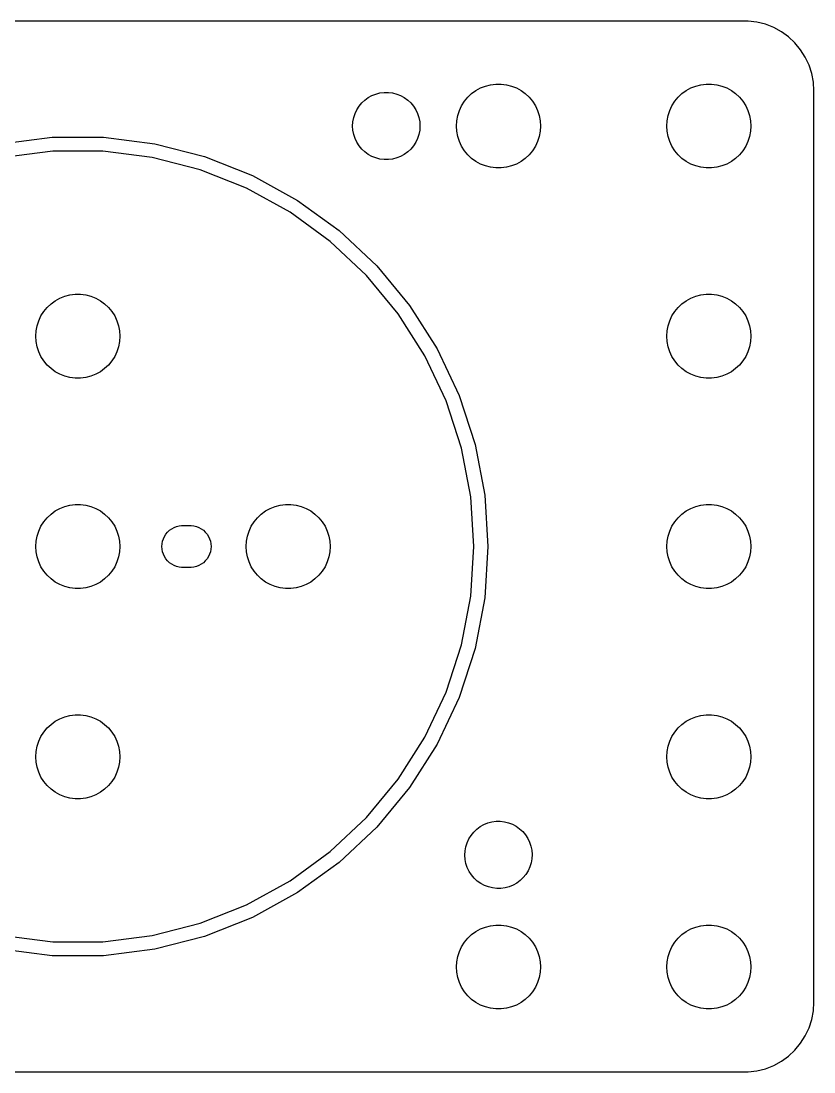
# Model space of a CAD drawing. Header units: metres. Extents: x -52 to 52, y -37 to 289.
# Drawn here: x -4 to 52.5, y -37.5 to 37.5 of the extents above; entities that cross this region are included whole.
import ezdxf

# ---------------------------------------------------------------- set-up
doc = ezdxf.new("R2010")
doc.units = ezdxf.units.M

msp = doc.modelspace()

# ---------------------------------------------------------------- linework, layer by layer
for p, q in [((47.8139, 37.4901), (-47.8139, 37.4901)), ((48.4369, 37.4114), (47.8139, 37.4901)), ((49.0451, 37.2553), (48.4369, 37.4114)), ((49.6289, 37.0241), (49.0451, 37.2553)), ((50.1791, 36.7216), (49.6289, 37.0241)), ((50.6871, 36.3526), (50.1791, 36.7216)), ((51.1448, 35.9227), (50.6871, 36.3526)), ((51.5451, 35.4389), (51.1448, 35.9227)), ((51.8815, 34.9088), (51.5451, 35.4389)), ((52.1489, 34.3406), (51.8815, 34.9088)), ((52.3429, 33.7434), (52.1489, 34.3406)), ((52.4606, 33.1267), (52.3429, 33.7434)), ((29.4379, 32.9469), (29.8116, 32.9941)), ((29.8116, 32.9941), (30.1884, 32.9941)), ((30.1884, 32.9941), (30.5621, 32.9469)), ((44.4379, 32.9469), (44.8116, 32.9941)), ((44.8116, 32.9941), (45.1884, 32.9941)), ((45.1884, 32.9941), (45.5621, 32.9469)), ((52.5, 32.5), (52.4606, 33.1267)), ((20.9781, 32.1716), (21.2583, 32.2825)), ((21.2583, 32.2825), (21.5503, 32.3575)), ((21.5503, 32.3575), (21.8493, 32.3953)), ((21.8493, 32.3953), (22.1507, 32.3953)), ((22.1507, 32.3953), (22.4497, 32.3575)), ((22.4497, 32.3575), (22.7416, 32.2825)), ((22.7416, 32.2825), (23.0219, 32.1716)), ((27.8131, 32.0536), (28.0877, 32.3115)), ((28.0877, 32.3115), (28.3925, 32.533)), ((28.3925, 32.533), (28.7227, 32.7145)), ((28.7227, 32.7145), (29.0729, 32.8532)), ((29.0729, 32.8532), (29.4379, 32.9469)), ((30.5621, 32.9469), (30.927, 32.8532)), ((30.927, 32.8532), (31.2773, 32.7145)), ((31.2773, 32.7145), (31.6075, 32.533)), ((31.6075, 32.533), (31.9123, 32.3115)), ((31.9123, 32.3115), (32.1869, 32.0536)), ((42.8131, 32.0536), (43.0877, 32.3115)), ((43.0877, 32.3115), (43.3925, 32.533)), ((43.3925, 32.533), (43.7227, 32.7145)), ((43.7227, 32.7145), (44.0729, 32.8532)), ((44.0729, 32.8532), (44.4379, 32.9469)), ((45.5621, 32.9469), (45.927, 32.8532)), ((45.927, 32.8532), (46.2773, 32.7145)), ((46.2773, 32.7145), (46.6075, 32.533)), ((46.6075, 32.533), (46.9123, 32.3115)), ((46.9123, 32.3115), (47.1869, 32.0536)), ((52.5, -32.5), (52.5, 32.5)), ((20.0583, 31.4107), (20.2505, 31.6429)), ((20.2505, 31.6429), (20.4702, 31.8492)), ((20.4702, 31.8492), (20.714, 32.0264)), ((20.714, 32.0264), (20.9781, 32.1716)), ((23.0219, 32.1716), (23.286, 32.0264)), ((23.286, 32.0264), (23.5298, 31.8492)), ((23.5298, 31.8492), (23.7495, 31.6429)), ((23.7495, 31.6429), (23.9416, 31.4107)), ((27.3711, 31.4453), (27.5729, 31.7634)), ((27.5729, 31.7634), (27.8131, 32.0536)), ((32.1869, 32.0536), (32.427, 31.7634)), ((32.427, 31.7634), (32.6289, 31.4453)), ((42.3711, 31.4453), (42.5729, 31.7634)), ((42.5729, 31.7634), (42.8131, 32.0536)), ((47.1869, 32.0536), (47.427, 31.7634)), ((47.427, 31.7634), (47.6289, 31.4453)), ((19.6754, 30.5968), (19.7685, 30.8835)), ((19.7685, 30.8835), (19.8969, 31.1562)), ((19.8969, 31.1562), (20.0583, 31.4107)), ((23.9416, 31.4107), (24.1031, 31.1562)), ((24.1031, 31.1562), (24.2315, 30.8835)), ((24.2315, 30.8835), (24.3246, 30.5968)), ((27.0237, 30.376), (27.0942, 30.7461)), ((27.0942, 30.7461), (27.2107, 31.1044)), ((27.2107, 31.1044), (27.3711, 31.4453)), ((32.6289, 31.4453), (32.7893, 31.1044)), ((32.7893, 31.1044), (32.9057, 30.7461)), ((32.9057, 30.7461), (32.9763, 30.376)), ((42.0237, 30.376), (42.0942, 30.7461)), ((42.0942, 30.7461), (42.2107, 31.1044)), ((42.2107, 31.1044), (42.3711, 31.4453)), ((47.6289, 31.4453), (47.7893, 31.1044)), ((47.7893, 31.1044), (47.9057, 30.7461)), ((47.9057, 30.7461), (47.9763, 30.376)), ((19.6, 30), (19.6189, 30.3008)), ((19.6189, 29.6992), (19.6, 30)), ((19.6189, 30.3008), (19.6754, 30.5968)), ((24.3246, 30.5968), (24.3811, 30.3008)), ((24.3811, 30.3008), (24.4, 30)), ((24.4, 30), (24.3811, 29.6992)), ((27, 30), (27.0237, 30.376)), ((27.0237, 29.624), (27, 30)), ((32.9763, 30.376), (33, 30)), ((33, 30), (32.9763, 29.624)), ((42, 30), (42.0237, 30.376)), ((42.0237, 29.624), (42, 30)), ((47.9763, 30.376), (48, 30)), ((48, 30), (47.9763, 29.624)), ((19.6754, 29.4031), (19.6189, 29.6992)), ((19.7685, 29.1165), (19.6754, 29.4031)), ((24.3246, 29.4031), (24.2315, 29.1165)), ((24.3811, 29.6992), (24.3246, 29.4031)), ((27.0942, 29.2539), (27.0237, 29.624)), ((27.2107, 28.8956), (27.0942, 29.2539)), ((32.9057, 29.2539), (32.7893, 28.8956)), ((32.9763, 29.624), (32.9057, 29.2539)), ((42.0942, 29.2539), (42.0237, 29.624)), ((42.2107, 28.8956), (42.0942, 29.2539)), ((47.9057, 29.2539), (47.7893, 28.8956)), ((47.9763, 29.624), (47.9057, 29.2539)), ((-5.4809, 28.7319), (-1.83661, 29.1923)), ((-1.83661, 29.1923), (1.83661, 29.1923)), ((1.83661, 29.1923), (5.4809, 28.7319)), ((5.4809, 28.7319), (9.03874, 27.8184)), ((19.8969, 28.8438), (19.7685, 29.1165)), ((20.0583, 28.5893), (19.8969, 28.8438)), ((20.2505, 28.3571), (20.0583, 28.5893)), ((23.9416, 28.5893), (23.7495, 28.3571)), ((24.1031, 28.8438), (23.9416, 28.5893)), ((24.2315, 29.1165), (24.1031, 28.8438)), ((27.3711, 28.5547), (27.2107, 28.8956)), ((27.5729, 28.2366), (27.3711, 28.5547)), ((32.6289, 28.5547), (32.427, 28.2366)), ((32.7893, 28.8956), (32.6289, 28.5547)), ((42.3711, 28.5547), (42.2107, 28.8956)), ((42.5729, 28.2366), (42.3711, 28.5547)), ((47.6289, 28.5547), (47.427, 28.2366)), ((47.7893, 28.8956), (47.6289, 28.5547)), ((-1.77382, 28.1942), (-5.29352, 27.7496)), ((1.77382, 28.1942), (-1.77382, 28.1942)), ((5.29352, 27.7496), (1.77382, 28.1942)), ((8.72972, 26.8673), (5.29352, 27.7496)), ((9.03874, 27.8184), (12.454, 26.4662)), ((20.4702, 28.1508), (20.2505, 28.3571)), ((20.714, 27.9736), (20.4702, 28.1508)), ((20.9781, 27.8284), (20.714, 27.9736)), ((21.2583, 27.7175), (20.9781, 27.8284)), ((23.0219, 27.8284), (22.7416, 27.7175)), ((23.286, 27.9736), (23.0219, 27.8284)), ((23.5298, 28.1508), (23.286, 27.9736)), ((23.7495, 28.3571), (23.5298, 28.1508)), ((27.8131, 27.9464), (27.5729, 28.2366)), ((28.0877, 27.6884), (27.8131, 27.9464)), ((32.1869, 27.9464), (31.9123, 27.6884)), ((32.427, 28.2366), (32.1869, 27.9464)), ((42.8131, 27.9464), (42.5729, 28.2366)), ((43.0877, 27.6884), (42.8131, 27.9464)), ((47.1869, 27.9464), (46.9123, 27.6884)), ((47.427, 28.2366), (47.1869, 27.9464)), ((21.5503, 27.6425), (21.2583, 27.7175)), ((21.8493, 27.6047), (21.5503, 27.6425)), ((22.1507, 27.6047), (21.8493, 27.6047)), ((22.4497, 27.6425), (22.1507, 27.6047)), ((22.7416, 27.7175), (22.4497, 27.6425)), ((28.3925, 27.467), (28.0877, 27.6884)), ((28.7227, 27.2855), (28.3925, 27.467)), ((29.0729, 27.1468), (28.7227, 27.2855)), ((29.4379, 27.0531), (29.0729, 27.1468)), ((29.8116, 27.0059), (29.4379, 27.0531)), ((30.1884, 27.0059), (29.8116, 27.0059)), ((30.5621, 27.0531), (30.1884, 27.0059)), ((30.927, 27.1468), (30.5621, 27.0531)), ((31.2773, 27.2855), (30.927, 27.1468)), ((31.6075, 27.467), (31.2773, 27.2855)), ((31.9123, 27.6884), (31.6075, 27.467)), ((43.3925, 27.467), (43.0877, 27.6884)), ((43.7227, 27.2855), (43.3925, 27.467)), ((44.0729, 27.1468), (43.7227, 27.2855)), ((44.4379, 27.0531), (44.0729, 27.1468)), ((44.8116, 27.0059), (44.4379, 27.0531)), ((45.1884, 27.0059), (44.8116, 27.0059)), ((45.5621, 27.0531), (45.1884, 27.0059)), ((45.927, 27.1468), (45.5621, 27.0531)), ((46.2773, 27.2855), (45.927, 27.1468)), ((46.6075, 27.467), (46.2773, 27.2855)), ((46.9123, 27.6884), (46.6075, 27.467)), ((12.0283, 25.5614), (8.72972, 26.8673)), ((12.454, 26.4662), (15.6729, 24.6966)), ((15.1371, 23.8523), (12.0283, 25.5614)), ((15.6729, 24.6966), (18.6446, 22.5375)), ((18.0072, 21.767), (15.1371, 23.8523)), ((18.6446, 22.5375), (21.3223, 20.023)), ((20.5934, 19.3385), (18.0072, 21.767)), ((21.3223, 20.023), (23.6637, 17.1927)), ((22.8547, 16.6049), (20.5934, 19.3385)), ((-2.1869, 17.0536), (-1.91226, 17.3115)), ((-1.91226, 17.3115), (-1.60747, 17.533)), ((-1.60747, 17.533), (-1.27733, 17.7145)), ((-1.27733, 17.7145), (-0.92705, 17.8532)), ((-0.92705, 17.8532), (-0.56213, 17.9469)), ((-0.56213, 17.9469), (-0.18837, 17.9941)), ((-0.18837, 17.9941), (0.18837, 17.9941)), ((0.18837, 17.9941), (0.56213, 17.9469)), ((0.56213, 17.9469), (0.92705, 17.8532)), ((0.92705, 17.8532), (1.27733, 17.7145)), ((1.27733, 17.7145), (1.60747, 17.533)), ((1.60747, 17.533), (1.91226, 17.3115)), ((1.91226, 17.3115), (2.1869, 17.0536)), ((42.8131, 17.0536), (43.0877, 17.3115)), ((43.0877, 17.3115), (43.3925, 17.533)), ((43.3925, 17.533), (43.7227, 17.7145)), ((43.7227, 17.7145), (44.0729, 17.8532)), ((44.0729, 17.8532), (44.4379, 17.9469)), ((44.4379, 17.9469), (44.8116, 17.9941)), ((44.8116, 17.9941), (45.1884, 17.9941)), ((45.1884, 17.9941), (45.5621, 17.9469)), ((45.5621, 17.9469), (45.927, 17.8532)), ((45.927, 17.8532), (46.2773, 17.7145)), ((46.2773, 17.7145), (46.6075, 17.533)), ((46.6075, 17.533), (46.9123, 17.3115)), ((46.9123, 17.3115), (47.1869, 17.0536)), ((-2.62891, 16.4453), (-2.42705, 16.7634)), ((-2.42705, 16.7634), (-2.1869, 17.0536)), ((2.1869, 17.0536), (2.42705, 16.7634)), ((2.42705, 16.7634), (2.62891, 16.4453)), ((24.7557, 13.6095), (22.8547, 16.6049)), ((23.6637, 17.1927), (25.632, 14.0913)), ((42.3711, 16.4453), (42.5729, 16.7634)), ((42.5729, 16.7634), (42.8131, 17.0536)), ((47.1869, 17.0536), (47.427, 16.7634)), ((47.427, 16.7634), (47.6289, 16.4453)), ((-2.97633, 15.376), (-2.90575, 15.7461)), ((-2.90575, 15.7461), (-2.78932, 16.1044)), ((-2.78932, 16.1044), (-2.62891, 16.4453)), ((2.62891, 16.4453), (2.78932, 16.1044)), ((2.78932, 16.1044), (2.90575, 15.7461)), ((2.90575, 15.7461), (2.97633, 15.376)), ((42.0237, 15.376), (42.0942, 15.7461)), ((42.0942, 15.7461), (42.2107, 16.1044)), ((42.2107, 16.1044), (42.3711, 16.4453)), ((47.6289, 16.4453), (47.7893, 16.1044)), ((47.7893, 16.1044), (47.9057, 15.7461)), ((47.9057, 15.7461), (47.9763, 15.376)), ((-3, 15), (-2.97633, 15.376)), ((-2.97633, 14.624), (-3, 15)), ((2.97633, 15.376), (3, 15)), ((3, 15), (2.97633, 14.624)), ((42, 15), (42.0237, 15.376)), ((42.0237, 14.624), (42, 15)), ((47.9763, 15.376), (48, 15)), ((48, 15), (47.9763, 14.624)), ((-2.90575, 14.2539), (-2.97633, 14.624)), ((-2.78932, 13.8956), (-2.90575, 14.2539)), ((2.90575, 14.2539), (2.78932, 13.8956)), ((2.97633, 14.624), (2.90575, 14.2539)), ((42.0942, 14.2539), (42.0237, 14.624)), ((42.2107, 13.8956), (42.0942, 14.2539)), ((47.9057, 14.2539), (47.7893, 13.8956)), ((47.9763, 14.624), (47.9057, 14.2539)), ((-2.62891, 13.5547), (-2.78932, 13.8956)), ((-2.42705, 13.2366), (-2.62891, 13.5547)), ((2.62891, 13.5547), (2.42705, 13.2366)), ((2.78932, 13.8956), (2.62891, 13.5547)), ((26.2662, 10.3995), (24.7557, 13.6095)), ((25.632, 14.0913), (27.196, 10.7676)), ((42.3711, 13.5547), (42.2107, 13.8956)), ((42.5729, 13.2366), (42.3711, 13.5547)), ((47.6289, 13.5547), (47.427, 13.2366)), ((47.7893, 13.8956), (47.6289, 13.5547)), ((-2.1869, 12.9464), (-2.42705, 13.2366)), ((-1.91226, 12.6884), (-2.1869, 12.9464)), ((2.1869, 12.9464), (1.91226, 12.6884)), ((2.42705, 13.2366), (2.1869, 12.9464)), ((42.8131, 12.9464), (42.5729, 13.2366)), ((43.0877, 12.6884), (42.8131, 12.9464)), ((47.1869, 12.9464), (46.9123, 12.6884)), ((47.427, 13.2366), (47.1869, 12.9464)), ((-1.60747, 12.467), (-1.91226, 12.6884)), ((-1.27733, 12.2855), (-1.60747, 12.467)), ((-0.92705, 12.1468), (-1.27733, 12.2855)), ((-0.56213, 12.0531), (-0.92705, 12.1468)), ((-0.18837, 12.0059), (-0.56213, 12.0531)), ((0.18837, 12.0059), (-0.18837, 12.0059)), ((0.56213, 12.0531), (0.18837, 12.0059)), ((0.92705, 12.1468), (0.56213, 12.0531)), ((1.27733, 12.2855), (0.92705, 12.1468)), ((1.60747, 12.467), (1.27733, 12.2855)), ((1.91226, 12.6884), (1.60747, 12.467)), ((43.3925, 12.467), (43.0877, 12.6884)), ((43.7227, 12.2855), (43.3925, 12.467)), ((44.0729, 12.1468), (43.7227, 12.2855)), ((44.4379, 12.0531), (44.0729, 12.1468)), ((44.8116, 12.0059), (44.4379, 12.0531)), ((45.1884, 12.0059), (44.8116, 12.0059)), ((45.5621, 12.0531), (45.1884, 12.0059)), ((45.927, 12.1468), (45.5621, 12.0531)), ((46.2773, 12.2855), (45.927, 12.1468)), ((46.6075, 12.467), (46.2773, 12.2855)), ((46.9123, 12.6884), (46.6075, 12.467)), ((27.196, 10.7676), (28.3311, 7.27417)), ((27.3625, 7.02548), (26.2662, 10.3995)), ((28.0272, 3.54065), (27.3625, 7.02548)), ((28.3311, 7.27417), (29.0193, 3.66599)), ((28.25, 0), (28.0272, 3.54065)), ((29.0193, 3.66599), (29.25, 0)), ((-2.1869, 2.05363), (-1.91226, 2.31154)), ((-1.91226, 2.31154), (-1.60747, 2.53297)), ((-1.60747, 2.53297), (-1.27733, 2.71448)), ((-1.27733, 2.71448), (-0.92705, 2.85316)), ((-0.92705, 2.85316), (-0.56213, 2.94685)), ((-0.56213, 2.94685), (-0.18837, 2.99408)), ((-0.18837, 2.99408), (0.18837, 2.99408)), ((0.18837, 2.99408), (0.56213, 2.94685)), ((0.56213, 2.94685), (0.92705, 2.85316)), ((0.92705, 2.85316), (1.27733, 2.71448)), ((1.27733, 2.71448), (1.60747, 2.53297)), ((1.60747, 2.53297), (1.91226, 2.31154)), ((1.91226, 2.31154), (2.1869, 2.05363)), ((12.8131, 2.05363), (13.0877, 2.31154)), ((13.0877, 2.31154), (13.3925, 2.53297)), ((13.3925, 2.53297), (13.7227, 2.71448)), ((13.7227, 2.71448), (14.0729, 2.85316)), ((14.0729, 2.85316), (14.4379, 2.94685)), ((14.4379, 2.94685), (14.8116, 2.99408)), ((14.8116, 2.99408), (15.1884, 2.99408)), ((15.1884, 2.99408), (15.5621, 2.94685)), ((15.5621, 2.94685), (15.927, 2.85316)), ((15.927, 2.85316), (16.2773, 2.71448)), ((16.2773, 2.71448), (16.6075, 2.53297)), ((16.6075, 2.53297), (16.9123, 2.31154)), ((16.9123, 2.31154), (17.1869, 2.05363)), ((42.8131, 2.05363), (43.0877, 2.31154)), ((43.0877, 2.31154), (43.3925, 2.53297)), ((43.3925, 2.53297), (43.7227, 2.71448)), ((43.7227, 2.71448), (44.0729, 2.85316)), ((44.0729, 2.85316), (44.4379, 2.94685)), ((44.4379, 2.94685), (44.8116, 2.99408)), ((44.8116, 2.99408), (45.1884, 2.99408)), ((45.1884, 2.99408), (45.5621, 2.94685)), ((45.5621, 2.94685), (45.927, 2.85316)), ((45.927, 2.85316), (46.2773, 2.71448)), ((46.2773, 2.71448), (46.6075, 2.53297)), ((46.6075, 2.53297), (46.9123, 2.31154)), ((46.9123, 2.31154), (47.1869, 2.05363)), ((-2.62891, 1.44525), (-2.42705, 1.76335)), ((-2.42705, 1.76335), (-2.1869, 2.05363)), ((2.1869, 2.05363), (2.42705, 1.76335)), ((2.42705, 1.76335), (2.62891, 1.44525)), ((12.3711, 1.44525), (12.5729, 1.76335)), ((12.5729, 1.76335), (12.8131, 2.05363)), ((17.1869, 2.05363), (17.427, 1.76335)), ((17.427, 1.76335), (17.6289, 1.44525)), ((42.3711, 1.44525), (42.5729, 1.76335)), ((42.5729, 1.76335), (42.8131, 2.05363)), ((47.1869, 2.05363), (47.427, 1.76335)), ((47.427, 1.76335), (47.6289, 1.44525)), ((-2.90575, 0.74606), (-2.78932, 1.10437)), ((-2.78932, 1.10437), (-2.62891, 1.44525)), ((2.62891, 1.44525), (2.78932, 1.10437)), ((2.78932, 1.10437), (2.90575, 0.74606)), ((6.18553, 0.72263), (6.28647, 0.88167)), ((6.28647, 0.88167), (6.40654, 1.02681)), ((6.40654, 1.02681), (6.54385, 1.15576)), ((6.54385, 1.15576), (6.69626, 1.26648)), ((6.69626, 1.26648), (6.86133, 1.35724)), ((6.86133, 1.35724), (7.03647, 1.42657)), ((7.03647, 1.42657), (7.21892, 1.47342)), ((7.21892, 1.47342), (7.40581, 1.49704)), ((7.40581, 1.49704), (8.09418, 1.49704)), ((8.09418, 1.49704), (8.28107, 1.47342)), ((8.28107, 1.47342), (8.46352, 1.42657)), ((8.46352, 1.42657), (8.63866, 1.35724)), ((8.63866, 1.35724), (8.80373, 1.26648)), ((8.80373, 1.26648), (8.95613, 1.15576)), ((8.95613, 1.15576), (9.09344, 1.02681)), ((9.09344, 1.02681), (9.21352, 0.88167)), ((9.21352, 0.88167), (9.31445, 0.72263)), ((12.0942, 0.74606), (12.2107, 1.10437)), ((12.2107, 1.10437), (12.3711, 1.44525)), ((17.6289, 1.44525), (17.7893, 1.10437)), ((17.7893, 1.10437), (17.9057, 0.74606)), ((42.0942, 0.74606), (42.2107, 1.10437)), ((42.2107, 1.10437), (42.3711, 1.44525)), ((47.6289, 1.44525), (47.7893, 1.10437)), ((47.7893, 1.10437), (47.9057, 0.74606)), ((-3, 0), (-2.97633, 0.37599)), ((-2.97633, -0.37599), (-3, 0)), ((-2.97633, 0.37599), (-2.90575, 0.74606)), ((2.90575, 0.74606), (2.97633, 0.37599)), ((2.97633, 0.37599), (3, 0)), ((3, 0), (2.97633, -0.37599)), ((6, 0), (6.01183, 0.18799)), ((6.01183, -0.18799), (6, 0)), ((6.01183, 0.18799), (6.04712, 0.37303)), ((6.04712, 0.37303), (6.10533, 0.55219)), ((6.10533, 0.55219), (6.18553, 0.72263)), ((9.31445, 0.72263), (9.39465, 0.55219)), ((9.39465, 0.55219), (9.45287, 0.37303)), ((9.45287, 0.37303), (9.48816, 0.18799)), ((9.48816, 0.18799), (9.5, 0)), ((9.5, 0), (9.48816, -0.18799)), ((12, 0), (12.0237, 0.37599)), ((12.0237, -0.37599), (12, 0)), ((12.0237, 0.37599), (12.0942, 0.74606)), ((17.9057, 0.74606), (17.9763, 0.37599)), ((17.9763, 0.37599), (18, 0)), ((18, 0), (17.9763, -0.37599)), ((28.0272, -3.54065), (28.25, 0)), ((29.25, 0), (29.0193, -3.66599)), ((42, 0), (42.0237, 0.37599)), ((42.0237, -0.37599), (42, 0)), ((42.0237, 0.37599), (42.0942, 0.74606)), ((47.9057, 0.74606), (47.9763, 0.37599)), ((47.9763, 0.37599), (48, 0)), ((48, 0), (47.9763, -0.37599)), ((-2.90575, -0.74606), (-2.97633, -0.37599)), ((-2.78932, -1.10437), (-2.90575, -0.74606)), ((2.90575, -0.74606), (2.78932, -1.10437)), ((2.97633, -0.37599), (2.90575, -0.74606)), ((6.04712, -0.37303), (6.01183, -0.18799)), ((6.10533, -0.55219), (6.04712, -0.37303)), ((6.18553, -0.72263), (6.10533, -0.55219)), ((6.28647, -0.88167), (6.18553, -0.72263)), ((9.31445, -0.72263), (9.21352, -0.88167)), ((9.39465, -0.55219), (9.31445, -0.72263)), ((9.45287, -0.37303), (9.39465, -0.55219)), ((9.48816, -0.18799), (9.45287, -0.37303)), ((12.0942, -0.74606), (12.0237, -0.37599)), ((12.2107, -1.10437), (12.0942, -0.74606)), ((17.9057, -0.74606), (17.7893, -1.10437)), ((17.9763, -0.37599), (17.9057, -0.74606)), ((42.0942, -0.74606), (42.0237, -0.37599)), ((42.2107, -1.10437), (42.0942, -0.74606)), ((47.9057, -0.74606), (47.7893, -1.10437)), ((47.9763, -0.37599), (47.9057, -0.74606)), ((-2.62891, -1.44525), (-2.78932, -1.10437)), ((-2.42705, -1.76335), (-2.62891, -1.44525)), ((2.62891, -1.44525), (2.42705, -1.76335)), ((2.78932, -1.10437), (2.62891, -1.44525)), ((6.40654, -1.02681), (6.28647, -0.88167)), ((6.54385, -1.15576), (6.40654, -1.02681)), ((6.69626, -1.26648), (6.54385, -1.15576)), ((6.86133, -1.35724), (6.69626, -1.26648)), ((7.03647, -1.42657), (6.86133, -1.35724)), ((7.21892, -1.47342), (7.03647, -1.42657)), ((7.40581, -1.49704), (7.21892, -1.47342)), ((8.09418, -1.49704), (7.40581, -1.49704)), ((8.28107, -1.47342), (8.09418, -1.49704)), ((8.46352, -1.42657), (8.28107, -1.47342)), ((8.63866, -1.35724), (8.46352, -1.42657)), ((8.80373, -1.26648), (8.63866, -1.35724)), ((8.95613, -1.15576), (8.80373, -1.26648)), ((9.09344, -1.02681), (8.95613, -1.15576)), ((9.21352, -0.88167), (9.09344, -1.02681)), ((12.3711, -1.44525), (12.2107, -1.10437)), ((12.5729, -1.76335), (12.3711, -1.44525)), ((17.6289, -1.44525), (17.427, -1.76335)), ((17.7893, -1.10437), (17.6289, -1.44525)), ((42.3711, -1.44525), (42.2107, -1.10437)), ((42.5729, -1.76335), (42.3711, -1.44525)), ((47.6289, -1.44525), (47.427, -1.76335)), ((47.7893, -1.10437), (47.6289, -1.44525)), ((-2.1869, -2.05363), (-2.42705, -1.76335)), ((-1.91226, -2.31154), (-2.1869, -2.05363)), ((2.1869, -2.05363), (1.91226, -2.31154)), ((2.42705, -1.76335), (2.1869, -2.05363)), ((12.8131, -2.05363), (12.5729, -1.76335)), ((13.0877, -2.31154), (12.8131, -2.05363)), ((17.1869, -2.05363), (16.9123, -2.31154)), ((17.427, -1.76335), (17.1869, -2.05363)), ((42.8131, -2.05363), (42.5729, -1.76335)), ((43.0877, -2.31154), (42.8131, -2.05363)), ((47.1869, -2.05363), (46.9123, -2.31154)), ((47.427, -1.76335), (47.1869, -2.05363)), ((-1.60747, -2.53297), (-1.91226, -2.31154)), ((-1.27733, -2.71448), (-1.60747, -2.53297)), ((-0.92705, -2.85316), (-1.27733, -2.71448)), ((-0.56213, -2.94685), (-0.92705, -2.85316)), ((-0.18837, -2.99408), (-0.56213, -2.94685)), ((0.18837, -2.99408), (-0.18837, -2.99408)), ((0.56213, -2.94685), (0.18837, -2.99408)), ((0.92705, -2.85316), (0.56213, -2.94685)), ((1.27733, -2.71448), (0.92705, -2.85316)), ((1.60747, -2.53297), (1.27733, -2.71448)), ((1.91226, -2.31154), (1.60747, -2.53297)), ((13.3925, -2.53297), (13.0877, -2.31154)), ((13.7227, -2.71448), (13.3925, -2.53297)), ((14.0729, -2.85316), (13.7227, -2.71448)), ((14.4379, -2.94685), (14.0729, -2.85316)), ((14.8116, -2.99408), (14.4379, -2.94685)), ((15.1884, -2.99408), (14.8116, -2.99408)), ((15.5621, -2.94685), (15.1884, -2.99408)), ((15.927, -2.85316), (15.5621, -2.94685)), ((16.2773, -2.71448), (15.927, -2.85316)), ((16.6075, -2.53297), (16.2773, -2.71448)), ((16.9123, -2.31154), (16.6075, -2.53297)), ((43.3925, -2.53297), (43.0877, -2.31154)), ((43.7227, -2.71448), (43.3925, -2.53297)), ((44.0729, -2.85316), (43.7227, -2.71448)), ((44.4379, -2.94685), (44.0729, -2.85316)), ((44.8116, -2.99408), (44.4379, -2.94685)), ((45.1884, -2.99408), (44.8116, -2.99408)), ((45.5621, -2.94685), (45.1884, -2.99408)), ((45.927, -2.85316), (45.5621, -2.94685)), ((46.2773, -2.71448), (45.927, -2.85316)), ((46.6075, -2.53297), (46.2773, -2.71448)), ((46.9123, -2.31154), (46.6075, -2.53297)), ((27.3625, -7.02548), (28.0272, -3.54065)), ((29.0193, -3.66599), (28.3311, -7.27417)), ((26.2662, -10.3995), (27.3625, -7.02548)), ((28.3311, -7.27417), (27.196, -10.7676)), ((24.7557, -13.6095), (26.2662, -10.3995)), ((27.196, -10.7676), (25.632, -14.0913)), ((-2.1869, -12.9464), (-1.91226, -12.6884)), ((-1.91226, -12.6884), (-1.60747, -12.467)), ((-1.60747, -12.467), (-1.27733, -12.2855)), ((-1.27733, -12.2855), (-0.92705, -12.1468)), ((-0.92705, -12.1468), (-0.56213, -12.0531)), ((-0.56213, -12.0531), (-0.18837, -12.0059)), ((-0.18837, -12.0059), (0.18837, -12.0059)), ((0.18837, -12.0059), (0.56213, -12.0531)), ((0.56213, -12.0531), (0.92705, -12.1468)), ((0.92705, -12.1468), (1.27733, -12.2855)), ((1.27733, -12.2855), (1.60747, -12.467)), ((1.60747, -12.467), (1.91226, -12.6884)), ((1.91226, -12.6884), (2.1869, -12.9464)), ((42.8131, -12.9464), (43.0877, -12.6884)), ((43.0877, -12.6884), (43.3925, -12.467)), ((43.3925, -12.467), (43.7227, -12.2855)), ((43.7227, -12.2855), (44.0729, -12.1468)), ((44.0729, -12.1468), (44.4379, -12.0531)), ((44.4379, -12.0531), (44.8116, -12.0059)), ((44.8116, -12.0059), (45.1884, -12.0059)), ((45.1884, -12.0059), (45.5621, -12.0531)), ((45.5621, -12.0531), (45.927, -12.1468)), ((45.927, -12.1468), (46.2773, -12.2855)), ((46.2773, -12.2855), (46.6075, -12.467)), ((46.6075, -12.467), (46.9123, -12.6884)), ((46.9123, -12.6884), (47.1869, -12.9464)), ((-2.62891, -13.5547), (-2.42705, -13.2366)), ((-2.42705, -13.2366), (-2.1869, -12.9464)), ((2.1869, -12.9464), (2.42705, -13.2366)), ((2.42705, -13.2366), (2.62891, -13.5547)), ((42.3711, -13.5547), (42.5729, -13.2366)), ((42.5729, -13.2366), (42.8131, -12.9464)), ((47.1869, -12.9464), (47.427, -13.2366)), ((47.427, -13.2366), (47.6289, -13.5547)), ((-2.90575, -14.2539), (-2.78932, -13.8956)), ((-2.78932, -13.8956), (-2.62891, -13.5547)), ((2.62891, -13.5547), (2.78932, -13.8956)), ((2.78932, -13.8956), (2.90575, -14.2539)), ((22.8547, -16.6049), (24.7557, -13.6095)), ((25.632, -14.0913), (23.6637, -17.1927)), ((42.0942, -14.2539), (42.2107, -13.8956)), ((42.2107, -13.8956), (42.3711, -13.5547)), ((47.6289, -13.5547), (47.7893, -13.8956)), ((47.7893, -13.8956), (47.9057, -14.2539)), ((-3, -15), (-2.97633, -14.624)), ((-2.97633, -14.624), (-2.90575, -14.2539)), ((2.90575, -14.2539), (2.97633, -14.624)), ((2.97633, -14.624), (3, -15)), ((42, -15), (42.0237, -14.624)), ((42.0237, -14.624), (42.0942, -14.2539)), ((47.9057, -14.2539), (47.9763, -14.624)), ((47.9763, -14.624), (48, -15)), ((-2.97633, -15.376), (-3, -15)), ((-2.90575, -15.7461), (-2.97633, -15.376)), ((2.97633, -15.376), (2.90575, -15.7461)), ((3, -15), (2.97633, -15.376)), ((42.0237, -15.376), (42, -15)), ((42.0942, -15.7461), (42.0237, -15.376)), ((47.9763, -15.376), (47.9057, -15.7461)), ((48, -15), (47.9763, -15.376)), ((-2.78932, -16.1044), (-2.90575, -15.7461)), ((-2.62891, -16.4453), (-2.78932, -16.1044)), ((-2.42705, -16.7634), (-2.62891, -16.4453)), ((2.62891, -16.4453), (2.42705, -16.7634)), ((2.78932, -16.1044), (2.62891, -16.4453)), ((2.90575, -15.7461), (2.78932, -16.1044)), ((42.2107, -16.1044), (42.0942, -15.7461)), ((42.3711, -16.4453), (42.2107, -16.1044)), ((42.5729, -16.7634), (42.3711, -16.4453)), ((47.6289, -16.4453), (47.427, -16.7634)), ((47.7893, -16.1044), (47.6289, -16.4453)), ((47.9057, -15.7461), (47.7893, -16.1044)), ((-2.1869, -17.0536), (-2.42705, -16.7634)), ((-1.91226, -17.3115), (-2.1869, -17.0536)), ((2.1869, -17.0536), (1.91226, -17.3115)), ((2.42705, -16.7634), (2.1869, -17.0536)), ((20.5934, -19.3385), (22.8547, -16.6049)), ((23.6637, -17.1927), (21.3223, -20.023)), ((42.8131, -17.0536), (42.5729, -16.7634)), ((43.0877, -17.3115), (42.8131, -17.0536)), ((47.1869, -17.0536), (46.9123, -17.3115)), ((47.427, -16.7634), (47.1869, -17.0536)), ((-1.60747, -17.533), (-1.91226, -17.3115)), ((-1.27733, -17.7145), (-1.60747, -17.533)), ((-0.92705, -17.8532), (-1.27733, -17.7145)), ((-0.56213, -17.9469), (-0.92705, -17.8532)), ((-0.18837, -17.9941), (-0.56213, -17.9469)), ((0.18837, -17.9941), (-0.18837, -17.9941)), ((0.56213, -17.9469), (0.18837, -17.9941)), ((0.92705, -17.8532), (0.56213, -17.9469)), ((1.27733, -17.7145), (0.92705, -17.8532)), ((1.60747, -17.533), (1.27733, -17.7145)), ((1.91226, -17.3115), (1.60747, -17.533)), ((43.3925, -17.533), (43.0877, -17.3115)), ((43.7227, -17.7145), (43.3925, -17.533)), ((44.0729, -17.8532), (43.7227, -17.7145)), ((44.4379, -17.9469), (44.0729, -17.8532)), ((44.8116, -17.9941), (44.4379, -17.9469)), ((45.1884, -17.9941), (44.8116, -17.9941)), ((45.5621, -17.9469), (45.1884, -17.9941)), ((45.927, -17.8532), (45.5621, -17.9469)), ((46.2773, -17.7145), (45.927, -17.8532)), ((46.6075, -17.533), (46.2773, -17.7145)), ((46.9123, -17.3115), (46.6075, -17.533)), ((18.0072, -21.767), (20.5934, -19.3385)), ((21.3223, -20.023), (18.6446, -22.5375)), ((28.2334, -20.3755), (28.4509, -20.1669)), ((28.4509, -20.1669), (28.6929, -19.9872)), ((28.6929, -19.9872), (28.9554, -19.8392)), ((28.9554, -19.8392), (29.2345, -19.7253)), ((29.2345, -19.7253), (29.5256, -19.6473)), ((29.5256, -19.6473), (29.8242, -19.6064)), ((29.8242, -19.6064), (30.1256, -19.6033)), ((30.1256, -19.6033), (30.425, -19.6379)), ((30.425, -19.6379), (30.7177, -19.7098)), ((30.7177, -19.7098), (30.9991, -19.8178)), ((30.9991, -19.8178), (31.2647, -19.9603)), ((31.2647, -19.9603), (31.5104, -20.1348)), ((31.5104, -20.1348), (31.7322, -20.3389)), ((27.7594, -21.1399), (27.8849, -20.8659)), ((27.8849, -20.8659), (28.0437, -20.6097)), ((28.0437, -20.6097), (28.2334, -20.3755)), ((31.7322, -20.3389), (31.9268, -20.569)), ((31.9268, -20.569), (32.0909, -20.8218)), ((32.0909, -20.8218), (32.2221, -21.0932)), ((27.6001, -22.0251), (27.6159, -21.7242)), ((27.6159, -21.7242), (27.6693, -21.4275)), ((27.6693, -21.4275), (27.7594, -21.1399)), ((32.2221, -21.0932), (32.3182, -21.3788)), ((32.3182, -21.3788), (32.3778, -21.6743)), ((32.3778, -21.6743), (32.3999, -21.9749)), ((15.1371, -23.8523), (18.0072, -21.767)), ((27.6222, -22.3257), (27.6001, -22.0251)), ((27.6818, -22.6212), (27.6222, -22.3257)), ((32.3841, -22.2758), (32.3307, -22.5725)), ((32.3999, -21.9749), (32.3841, -22.2758)), ((18.6446, -22.5375), (15.6729, -24.6966)), ((27.7779, -22.9068), (27.6818, -22.6212)), ((27.9091, -23.1782), (27.7779, -22.9068)), ((28.0732, -23.4309), (27.9091, -23.1782)), ((32.1151, -23.1341), (31.9563, -23.3903)), ((32.2406, -22.8601), (32.1151, -23.1341)), ((32.3307, -22.5725), (32.2406, -22.8601)), ((12.0283, -25.5614), (15.1371, -23.8523)), ((28.2678, -23.6611), (28.0732, -23.4309)), ((28.4896, -23.8651), (28.2678, -23.6611)), ((28.7353, -24.0397), (28.4896, -23.8651)), ((31.5491, -23.8331), (31.3071, -24.0128)), ((31.7666, -23.6245), (31.5491, -23.8331)), ((31.9563, -23.3903), (31.7666, -23.6245)), ((15.6729, -24.6966), (12.454, -26.4662)), ((29.0009, -24.1822), (28.7353, -24.0397)), ((29.2823, -24.2902), (29.0009, -24.1822)), ((29.575, -24.3621), (29.2823, -24.2902)), ((29.8744, -24.3967), (29.575, -24.3621)), ((30.1758, -24.3936), (29.8744, -24.3967)), ((30.4744, -24.3526), (30.1758, -24.3936)), ((30.7655, -24.2746), (30.4744, -24.3526)), ((31.0445, -24.1608), (30.7655, -24.2746)), ((31.3071, -24.0128), (31.0445, -24.1608)), ((8.72972, -26.8673), (12.0283, -25.5614)), ((5.29352, -27.7496), (8.72972, -26.8673)), ((12.454, -26.4662), (9.03874, -27.8184)), ((27.8131, -27.9464), (28.0877, -27.6884)), ((28.0877, -27.6884), (28.3925, -27.467)), ((28.3925, -27.467), (28.7227, -27.2855)), ((28.7227, -27.2855), (29.0729, -27.1468)), ((29.0729, -27.1468), (29.4379, -27.0531)), ((29.4379, -27.0531), (29.8116, -27.0059)), ((29.8116, -27.0059), (30.1884, -27.0059)), ((30.1884, -27.0059), (30.5621, -27.0531)), ((30.5621, -27.0531), (30.927, -27.1468)), ((30.927, -27.1468), (31.2773, -27.2855)), ((31.2773, -27.2855), (31.6075, -27.467)), ((31.6075, -27.467), (31.9123, -27.6884)), ((31.9123, -27.6884), (32.1869, -27.9464)), ((42.8131, -27.9464), (43.0877, -27.6884)), ((43.0877, -27.6884), (43.3925, -27.467)), ((43.3925, -27.467), (43.7227, -27.2855)), ((43.7227, -27.2855), (44.0729, -27.1468)), ((44.0729, -27.1468), (44.4379, -27.0531)), ((44.4379, -27.0531), (44.8116, -27.0059)), ((44.8116, -27.0059), (45.1884, -27.0059)), ((45.1884, -27.0059), (45.5621, -27.0531)), ((45.5621, -27.0531), (45.927, -27.1468)), ((45.927, -27.1468), (46.2773, -27.2855)), ((46.2773, -27.2855), (46.6075, -27.467)), ((46.6075, -27.467), (46.9123, -27.6884)), ((46.9123, -27.6884), (47.1869, -27.9464)), ((-5.29352, -27.7496), (-1.77382, -28.1942)), ((-1.77382, -28.1942), (1.77382, -28.1942)), ((1.77382, -28.1942), (5.29352, -27.7496)), ((9.03874, -27.8184), (5.4809, -28.7319)), ((27.3711, -28.5547), (27.5729, -28.2366)), ((27.5729, -28.2366), (27.8131, -27.9464)), ((32.1869, -27.9464), (32.427, -28.2366)), ((32.427, -28.2366), (32.6289, -28.5547)), ((42.3711, -28.5547), (42.5729, -28.2366)), ((42.5729, -28.2366), (42.8131, -27.9464)), ((47.1869, -27.9464), (47.427, -28.2366)), ((47.427, -28.2366), (47.6289, -28.5547)), ((-1.83661, -29.1923), (-5.4809, -28.7319)), ((1.83661, -29.1923), (-1.83661, -29.1923)), ((5.4809, -28.7319), (1.83661, -29.1923)), ((27.0942, -29.2539), (27.2107, -28.8956)), ((27.2107, -28.8956), (27.3711, -28.5547)), ((32.6289, -28.5547), (32.7893, -28.8956)), ((32.7893, -28.8956), (32.9057, -29.2539)), ((42.0942, -29.2539), (42.2107, -28.8956)), ((42.2107, -28.8956), (42.3711, -28.5547)), ((47.6289, -28.5547), (47.7893, -28.8956)), ((47.7893, -28.8956), (47.9057, -29.2539)), ((27, -30), (27.0237, -29.624)), ((27.0237, -29.624), (27.0942, -29.2539)), ((32.9057, -29.2539), (32.9763, -29.624)), ((32.9763, -29.624), (33, -30)), ((42, -30), (42.0237, -29.624)), ((42.0237, -29.624), (42.0942, -29.2539)), ((47.9057, -29.2539), (47.9763, -29.624)), ((47.9763, -29.624), (48, -30)), ((27.0237, -30.376), (27, -30)), ((27.0942, -30.7461), (27.0237, -30.376)), ((32.9763, -30.376), (32.9057, -30.7461)), ((33, -30), (32.9763, -30.376)), ((42.0237, -30.376), (42, -30)), ((42.0942, -30.7461), (42.0237, -30.376)), ((47.9763, -30.376), (47.9057, -30.7461)), ((48, -30), (47.9763, -30.376)), ((27.2107, -31.1044), (27.0942, -30.7461)), ((27.3711, -31.4453), (27.2107, -31.1044)), ((27.5729, -31.7634), (27.3711, -31.4453)), ((32.6289, -31.4453), (32.427, -31.7634)), ((32.7893, -31.1044), (32.6289, -31.4453)), ((32.9057, -30.7461), (32.7893, -31.1044)), ((42.2107, -31.1044), (42.0942, -30.7461)), ((42.3711, -31.4453), (42.2107, -31.1044)), ((42.5729, -31.7634), (42.3711, -31.4453)), ((47.6289, -31.4453), (47.427, -31.7634)), ((47.7893, -31.1044), (47.6289, -31.4453)), ((47.9057, -30.7461), (47.7893, -31.1044)), ((27.8131, -32.0536), (27.5729, -31.7634)), ((28.0877, -32.3115), (27.8131, -32.0536)), ((32.1869, -32.0536), (31.9123, -32.3115)), ((32.427, -31.7634), (32.1869, -32.0536)), ((42.8131, -32.0536), (42.5729, -31.7634)), ((43.0877, -32.3115), (42.8131, -32.0536)), ((47.1869, -32.0536), (46.9123, -32.3115)), ((47.427, -31.7634), (47.1869, -32.0536)), ((28.3925, -32.533), (28.0877, -32.3115)), ((28.7227, -32.7145), (28.3925, -32.533)), ((29.0729, -32.8532), (28.7227, -32.7145)), ((29.4379, -32.9469), (29.0729, -32.8532)), ((29.8116, -32.9941), (29.4379, -32.9469)), ((30.5621, -32.9469), (30.1884, -32.9941)), ((30.927, -32.8532), (30.5621, -32.9469)), ((31.2773, -32.7145), (30.927, -32.8532)), ((31.6075, -32.533), (31.2773, -32.7145)), ((31.9123, -32.3115), (31.6075, -32.533)), ((43.3925, -32.533), (43.0877, -32.3115)), ((43.7227, -32.7145), (43.3925, -32.533)), ((44.0729, -32.8532), (43.7227, -32.7145)), ((44.4379, -32.9469), (44.0729, -32.8532)), ((44.8116, -32.9941), (44.4379, -32.9469)), ((45.5621, -32.9469), (45.1884, -32.9941)), ((45.927, -32.8532), (45.5621, -32.9469)), ((46.2773, -32.7145), (45.927, -32.8532)), ((46.6075, -32.533), (46.2773, -32.7145)), ((46.9123, -32.3115), (46.6075, -32.533)), ((52.4606, -33.1267), (52.5, -32.5)), ((30.1884, -32.9941), (29.8116, -32.9941)), ((45.1884, -32.9941), (44.8116, -32.9941)), ((52.3429, -33.7434), (52.4606, -33.1267)), ((51.8815, -34.9088), (52.1489, -34.3406)), ((52.1489, -34.3406), (52.3429, -33.7434)), ((51.5451, -35.4389), (51.8815, -34.9088)), ((50.6871, -36.3526), (51.1448, -35.9227)), ((51.1448, -35.9227), (51.5451, -35.4389)), ((49.6289, -37.0241), (50.1791, -36.7216)), ((50.1791, -36.7216), (50.6871, -36.3526)), ((-47.8139, -37.4901), (47.8139, -37.4901)), ((47.8139, -37.4901), (48.4369, -37.4114)), ((48.4369, -37.4114), (49.0451, -37.2553)), ((49.0451, -37.2553), (49.6289, -37.0241))]:
    msp.add_line(p, q)

doc.saveas('drawing.dxf')
